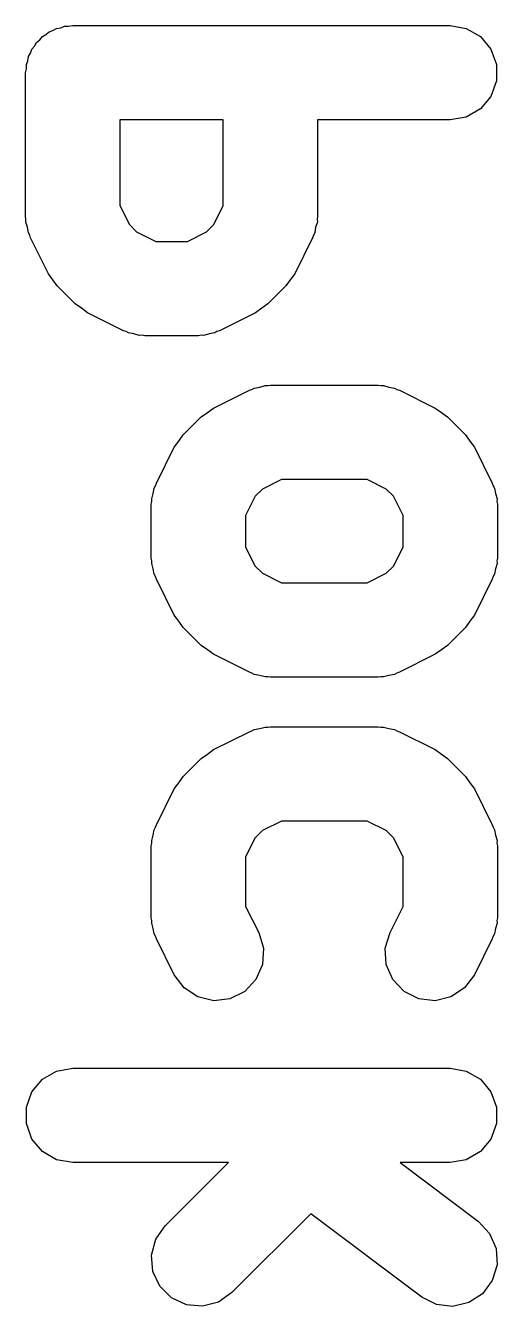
# Model space of a CAD drawing. Extents: x 91.3 to 189.8, y -113.5 to -60.4.
# Drawn here: x 109.14 to 111.64, y -79.23 to -72.44 of the extents above; entities that cross this region are included whole.
import ezdxf

# ---------------------------------------------------------------- set-up
doc = ezdxf.new("R2010")
doc.units = 0
doc.header["$MEASUREMENT"] = 0
doc.layers.add('BLACK', color=7, linetype='CONTINUOUS')

msp = doc.modelspace()

# ---------------------------------------------------------------- linework, layer by layer
at = {"layer": 'Black'}
for p, q in [((109.27, -72.4749), (109.29, -72.4674)), ((109.29, -72.4674), (109.309, -72.4565)), ((109.309, -72.4565), (109.331, -72.4527)), ((109.331, -72.4527), (109.351, -72.4452)), ((109.351, -72.4452), (109.373, -72.4452)), ((109.373, -72.4452), (109.395, -72.4414)), ((109.395, -72.4414), (111.395, -72.4414)), ((111.395, -72.4414), (111.48, -72.4565)), ((111.48, -72.4565), (111.555, -72.4999)), ((109.192, -72.5497), (109.203, -72.5307)), ((109.203, -72.5307), (109.22, -72.5167)), ((109.22, -72.5167), (109.234, -72.4999)), ((109.234, -72.4999), (109.253, -72.489)), ((109.253, -72.489), (109.27, -72.4749)), ((111.555, -72.4999), (111.611, -72.5664)), ((109.16, -72.6059), (109.171, -72.587)), ((109.171, -72.587), (109.178, -72.5664)), ((109.178, -72.5664), (109.192, -72.5497)), ((111.611, -72.5664), (111.641, -72.648)), ((109.145, -72.6914), (109.149, -72.6699)), ((109.149, -72.648), (109.156, -72.6275)), ((109.149, -72.6699), (109.149, -72.648)), ((109.156, -72.6275), (109.16, -72.6059)), ((111.641, -72.648), (111.641, -72.7348)), ((109.145, -73.4533), (109.145, -72.6914)), ((111.641, -72.7348), (111.611, -72.8164)), ((111.611, -72.8164), (111.555, -72.8829)), ((109.645, -72.9414), (109.645, -73.3943)), ((110.192, -72.9414), (109.645, -72.9414)), ((110.192, -73.3943), (110.192, -72.9414)), ((111.395, -72.9414), (110.692, -72.9414)), ((110.692, -72.9414), (110.692, -73.4533)), ((111.48, -72.9263), (111.395, -72.9414)), ((111.555, -72.8829), (111.48, -72.9263)), ((109.645, -73.3943), (109.695, -73.4957)), ((110.142, -73.4957), (110.192, -73.3943)), ((109.147, -73.4675), (109.145, -73.4533)), ((109.146, -73.4819), (109.147, -73.4675)), ((109.155, -73.51), (109.146, -73.4819)), ((110.691, -73.4819), (110.682, -73.51)), ((110.692, -73.4533), (110.69, -73.4675)), ((110.69, -73.4675), (110.691, -73.4819)), ((109.16, -73.5388), (109.155, -73.51)), ((109.167, -73.5513), (109.16, -73.5388)), ((109.171, -73.5651), (109.167, -73.5513)), ((109.695, -73.4957), (109.733, -73.5336)), ((109.733, -73.5336), (109.835, -73.5843)), ((110.002, -73.5843), (110.104, -73.5336)), ((110.104, -73.5336), (110.142, -73.4957)), ((110.67, -73.5513), (110.666, -73.5651)), ((110.677, -73.5388), (110.67, -73.5513)), ((110.682, -73.51), (110.677, -73.5388)), ((109.266, -73.7556), (109.171, -73.5651)), ((109.835, -73.5843), (110.002, -73.5843)), ((110.666, -73.5651), (110.571, -73.7556)), ((109.29, -73.7878), (109.266, -73.7556)), ((110.571, -73.7556), (110.547, -73.7878)), ((109.313, -73.8206), (109.29, -73.7878)), ((109.408, -73.9158), (109.313, -73.8206)), ((110.524, -73.8206), (110.429, -73.9158)), ((110.547, -73.7878), (110.524, -73.8206)), ((109.441, -73.9388), (109.408, -73.9158)), ((109.473, -73.9627), (109.441, -73.9388)), ((110.396, -73.9388), (110.364, -73.9627)), ((110.429, -73.9158), (110.396, -73.9388)), ((109.664, -74.0579), (109.473, -73.9627)), ((110.364, -73.9627), (110.173, -74.0579)), ((109.678, -74.062), (109.664, -74.0579)), ((109.69, -74.0692), (109.678, -74.062)), ((109.719, -74.0743), (109.69, -74.0692)), ((109.747, -74.0826), (109.719, -74.0743)), ((109.762, -74.0818), (109.747, -74.0826)), ((109.776, -74.0843), (109.762, -74.0818)), ((110.061, -74.0843), (109.776, -74.0843)), ((110.076, -74.0818), (110.061, -74.0843)), ((110.09, -74.0826), (110.076, -74.0818)), ((110.118, -74.0743), (110.09, -74.0826)), ((110.147, -74.0692), (110.118, -74.0743)), ((110.159, -74.062), (110.147, -74.0692)), ((110.173, -74.0579), (110.159, -74.062)), ((110.344, -74.3685), (110.357, -74.3613)), ((110.357, -74.3613), (110.386, -74.3562)), ((110.386, -74.3562), (110.414, -74.3478)), ((110.414, -74.3478), (110.428, -74.3487)), ((110.428, -74.3487), (110.442, -74.3462)), ((110.442, -74.3462), (111.014, -74.3462)), ((111.014, -74.3462), (111.028, -74.3487)), ((111.028, -74.3487), (111.042, -74.3478)), ((111.042, -74.3478), (111.07, -74.3562)), ((111.07, -74.3562), (111.099, -74.3613)), ((111.099, -74.3613), (111.112, -74.3685)), ((110.14, -74.4678), (110.331, -74.3726)), ((110.331, -74.3726), (110.344, -74.3685)), ((111.112, -74.3685), (111.126, -74.3726)), ((111.126, -74.3726), (111.316, -74.4678)), ((110.075, -74.5147), (110.108, -74.4917)), ((110.108, -74.4917), (110.14, -74.4678)), ((111.316, -74.4678), (111.348, -74.4917)), ((111.348, -74.4917), (111.381, -74.5147)), ((109.98, -74.6099), (110.075, -74.5147)), ((111.381, -74.5147), (111.476, -74.6099)), ((109.957, -74.6427), (109.98, -74.6099)), ((111.476, -74.6099), (111.499, -74.6427)), ((109.838, -74.8653), (109.933, -74.6749)), ((109.933, -74.6749), (109.957, -74.6427)), ((111.499, -74.6427), (111.523, -74.6749)), ((111.523, -74.6749), (111.618, -74.8653)), ((109.821, -74.9205), (109.827, -74.8916)), ((109.827, -74.8916), (109.834, -74.8792)), ((109.834, -74.8792), (109.838, -74.8653)), ((110.4, -74.8969), (110.362, -74.9348)), ((110.501, -74.8462), (110.4, -74.8969)), ((110.955, -74.8462), (110.501, -74.8462)), ((111.056, -74.8969), (110.955, -74.8462)), ((111.094, -74.9348), (111.056, -74.8969)), ((111.618, -74.8653), (111.622, -74.8792)), ((111.622, -74.8792), (111.63, -74.8916)), ((111.63, -74.8916), (111.635, -74.9205)), ((109.811, -74.9771), (109.814, -74.9629)), ((109.811, -75.2629), (109.811, -74.9771)), ((109.813, -74.9486), (109.821, -74.9205)), ((109.814, -74.9629), (109.813, -74.9486)), ((110.362, -74.9348), (110.311, -75.0362)), ((111.145, -75.0362), (111.094, -74.9348)), ((111.635, -74.9205), (111.643, -74.9486)), ((111.643, -74.9486), (111.642, -74.9629)), ((111.642, -74.9629), (111.645, -74.9771)), ((111.645, -74.9771), (111.645, -75.2629)), ((110.311, -75.0362), (110.311, -75.2038)), ((111.145, -75.2038), (111.145, -75.0362)), ((110.311, -75.2038), (110.362, -75.3052)), ((111.094, -75.3052), (111.145, -75.2038)), ((109.814, -75.277), (109.811, -75.2629)), ((109.813, -75.2914), (109.814, -75.277)), ((109.821, -75.3195), (109.813, -75.2914)), ((110.362, -75.3052), (110.4, -75.3431)), ((111.056, -75.3431), (111.094, -75.3052)), ((111.643, -75.2914), (111.635, -75.3195)), ((111.645, -75.2629), (111.642, -75.277)), ((111.642, -75.277), (111.643, -75.2914)), ((109.827, -75.3484), (109.821, -75.3195)), ((109.834, -75.3608), (109.827, -75.3484)), ((109.838, -75.3747), (109.834, -75.3608)), ((109.933, -75.5651), (109.838, -75.3747)), ((110.4, -75.3431), (110.501, -75.3938)), ((110.955, -75.3938), (111.056, -75.3431)), ((111.618, -75.3747), (111.523, -75.5651)), ((111.622, -75.3608), (111.618, -75.3747)), ((111.63, -75.3484), (111.622, -75.3608)), ((111.635, -75.3195), (111.63, -75.3484)), ((110.501, -75.3938), (110.955, -75.3938)), ((109.957, -75.5973), (109.933, -75.5651)), ((111.523, -75.5651), (111.499, -75.5973)), ((109.98, -75.6301), (109.957, -75.5973)), ((110.075, -75.7253), (109.98, -75.6301)), ((111.476, -75.6301), (111.381, -75.7253)), ((111.499, -75.5973), (111.476, -75.6301)), ((110.108, -75.7483), (110.075, -75.7253)), ((110.14, -75.7722), (110.108, -75.7483)), ((110.331, -75.8674), (110.14, -75.7722)), ((111.316, -75.7722), (111.126, -75.8674)), ((111.348, -75.7483), (111.316, -75.7722)), ((111.381, -75.7253), (111.348, -75.7483)), ((110.344, -75.8715), (110.331, -75.8674)), ((110.357, -75.8787), (110.344, -75.8715)), ((110.386, -75.8838), (110.357, -75.8787)), ((110.414, -75.8922), (110.386, -75.8838)), ((110.428, -75.8913), (110.414, -75.8922)), ((110.442, -75.8938), (110.428, -75.8913)), ((111.014, -75.8938), (110.442, -75.8938)), ((111.028, -75.8913), (111.014, -75.8938)), ((111.042, -75.8922), (111.028, -75.8913)), ((111.07, -75.8838), (111.042, -75.8922)), ((111.099, -75.8787), (111.07, -75.8838)), ((111.112, -75.8715), (111.099, -75.8787)), ((111.126, -75.8674), (111.112, -75.8715)), ((110.14, -76.2773), (110.331, -76.1821)), ((110.331, -76.1821), (110.344, -76.178)), ((110.344, -76.178), (110.357, -76.1708)), ((110.357, -76.1708), (110.386, -76.1657)), ((110.386, -76.1657), (110.414, -76.1574)), ((110.414, -76.1574), (110.428, -76.1582)), ((110.428, -76.1582), (110.442, -76.1557)), ((110.442, -76.1557), (111.014, -76.1557)), ((111.014, -76.1557), (111.028, -76.1582)), ((111.028, -76.1582), (111.042, -76.1574)), ((111.042, -76.1574), (111.07, -76.1657)), ((111.07, -76.1657), (111.099, -76.1708)), ((111.099, -76.1708), (111.112, -76.178)), ((111.112, -76.178), (111.126, -76.1821)), ((111.126, -76.1821), (111.316, -76.2773)), ((109.98, -76.4194), (110.075, -76.3242)), ((110.075, -76.3242), (110.108, -76.3012)), ((110.108, -76.3012), (110.14, -76.2773)), ((111.316, -76.2773), (111.348, -76.3012)), ((111.348, -76.3012), (111.381, -76.3242)), ((111.381, -76.3242), (111.476, -76.4194)), ((109.933, -76.4844), (109.957, -76.4522)), ((109.957, -76.4522), (109.98, -76.4194)), ((111.476, -76.4194), (111.499, -76.4522)), ((111.499, -76.4522), (111.523, -76.4844)), ((109.838, -76.6749), (109.933, -76.4844)), ((111.523, -76.4844), (111.618, -76.6749)), ((109.834, -76.6887), (109.838, -76.6749)), ((110.501, -76.6557), (110.4, -76.7064)), ((110.955, -76.6557), (110.501, -76.6557)), ((111.056, -76.7064), (110.955, -76.6557)), ((111.618, -76.6749), (111.622, -76.6887)), ((109.813, -76.7581), (109.821, -76.73)), ((109.821, -76.73), (109.827, -76.7012)), ((109.827, -76.7012), (109.834, -76.6887)), ((110.4, -76.7064), (110.362, -76.7443)), ((111.094, -76.7443), (111.056, -76.7064)), ((111.622, -76.6887), (111.63, -76.7012)), ((111.63, -76.7012), (111.635, -76.73)), ((111.635, -76.73), (111.643, -76.7581)), ((109.811, -76.7867), (109.814, -76.7725)), ((109.811, -77.1676), (109.811, -76.7867)), ((109.814, -76.7725), (109.813, -76.7581)), ((110.362, -76.7443), (110.311, -76.8457)), ((111.145, -76.8457), (111.094, -76.7443)), ((111.643, -76.7581), (111.642, -76.7725)), ((111.642, -76.7725), (111.645, -76.7867)), ((111.645, -76.7867), (111.645, -77.1676)), ((110.311, -76.8457), (110.311, -77.1086)), ((111.145, -77.1086), (111.145, -76.8457)), ((110.311, -77.1086), (110.38, -77.2463)), ((111.076, -77.2463), (111.145, -77.1086)), ((109.814, -77.1818), (109.811, -77.1676)), ((109.813, -77.1962), (109.814, -77.1818)), ((109.821, -77.2243), (109.813, -77.1962)), ((111.643, -77.1962), (111.635, -77.2243)), ((111.645, -77.1676), (111.642, -77.1818)), ((111.642, -77.1818), (111.643, -77.1962)), ((109.827, -77.2531), (109.821, -77.2243)), ((109.834, -77.2656), (109.827, -77.2531)), ((109.838, -77.2794), (109.834, -77.2656)), ((109.933, -77.4699), (109.838, -77.2794)), ((110.38, -77.2463), (110.405, -77.3295)), ((111.051, -77.3295), (111.076, -77.2463)), ((111.618, -77.2794), (111.523, -77.4699)), ((111.622, -77.2656), (111.618, -77.2794)), ((111.63, -77.2531), (111.622, -77.2656)), ((111.635, -77.2243), (111.63, -77.2531)), ((110.405, -77.3295), (110.4, -77.4162)), ((111.056, -77.4162), (111.051, -77.3295)), ((110.4, -77.4162), (110.365, -77.4958)), ((111.091, -77.4958), (111.056, -77.4162)), ((109.985, -77.5396), (109.933, -77.4699)), ((111.523, -77.4699), (111.471, -77.5396)), ((110.057, -77.5875), (109.985, -77.5396)), ((110.365, -77.4958), (110.306, -77.5589)), ((111.151, -77.5589), (111.091, -77.4958)), ((111.471, -77.5396), (111.399, -77.5875)), ((110.142, -77.6076), (110.057, -77.5875)), ((110.228, -77.5977), (110.142, -77.6076)), ((110.306, -77.5589), (110.228, -77.5977)), ((111.228, -77.5977), (111.151, -77.5589)), ((111.315, -77.6076), (111.228, -77.5977)), ((111.399, -77.5875), (111.315, -77.6076)), ((109.178, -78.0902), (109.234, -78.0237)), ((109.234, -78.0237), (109.309, -77.9803)), ((109.309, -77.9803), (109.395, -77.9652)), ((109.395, -77.9652), (111.395, -77.9652)), ((111.395, -77.9652), (111.48, -77.9803)), ((111.48, -77.9803), (111.555, -78.0237)), ((111.555, -78.0237), (111.611, -78.0902)), ((109.149, -78.1718), (109.178, -78.0902)), ((111.611, -78.0902), (111.641, -78.1718)), ((109.149, -78.2586), (109.149, -78.1718)), ((111.641, -78.1718), (111.641, -78.2586)), ((109.178, -78.3402), (109.149, -78.2586)), ((111.641, -78.2586), (111.611, -78.3402)), ((109.234, -78.4067), (109.178, -78.3402)), ((111.611, -78.3402), (111.555, -78.4067)), ((109.309, -78.4502), (109.234, -78.4067)), ((111.555, -78.4067), (111.48, -78.4502)), ((109.395, -78.4652), (109.309, -78.4502)), ((110.22, -78.4652), (109.395, -78.4652)), ((109.885, -78.8004), (110.22, -78.4652)), ((111.395, -78.4652), (111.129, -78.4652)), ((111.129, -78.4652), (111.545, -78.7771)), ((111.48, -78.4502), (111.395, -78.4652)), ((110.656, -78.7358), (110.238, -79.1539)), ((111.245, -79.1771), (110.656, -78.7358)), ((111.545, -78.7771), (111.604, -78.8405)), ((109.835, -78.8715), (109.885, -78.8004)), ((111.604, -78.8405), (111.638, -78.9203)), ((109.812, -78.9554), (109.835, -78.8715)), ((109.82, -79.0418), (109.812, -78.9554)), ((111.638, -78.9203), (111.643, -79.007)), ((109.857, -79.1205), (109.82, -79.0418)), ((111.643, -79.007), (111.618, -79.0901)), ((111.618, -79.0901), (111.566, -79.1596)), ((109.918, -79.1819), (109.857, -79.1205)), ((109.997, -79.2186), (109.918, -79.1819)), ((110.238, -79.1539), (110.167, -79.2037)), ((111.322, -79.2164), (111.245, -79.1771)), ((111.566, -79.1596), (111.493, -79.207)), ((110.083, -79.2262), (109.997, -79.2186)), ((110.167, -79.2037), (110.083, -79.2262)), ((111.408, -79.2268), (111.322, -79.2164)), ((111.493, -79.207), (111.408, -79.2268))]:
    msp.add_line(p, q, dxfattribs=at)

doc.saveas('drawing.dxf')
